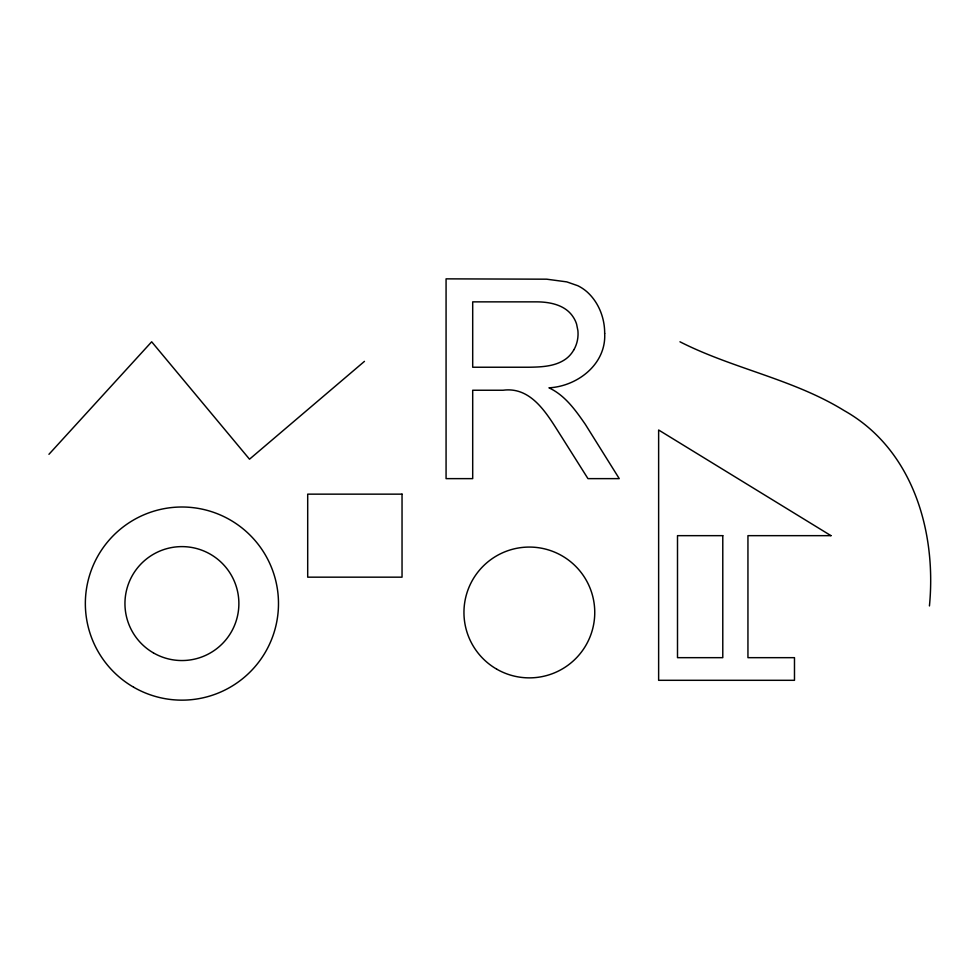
<?xml version="1.0" encoding="UTF-8"?>
<svg xmlns="http://www.w3.org/2000/svg" width="979" height="979" viewBox="0 0 979 979"><rect width="100%" height="100%" fill="white"/><g stroke="black" fill="none" stroke-linecap="round" stroke-linejoin="round"><path stroke-width="1.47" d="M929.438 605.94C936.683 531.585 912.82 449.177 844.143 410.58C793.21 379.093 732.99 368.753 679.964 341.793M573.963 349.613L572.715 351.669A28.269 28.269 0 0 1 566.168 358.718C555.546 366.55 541.644 367.015 528.966 367.235L472.698 367.235L472.698 301.862L535.329 301.862C549.084 301.728 565.164 304.542 573.192 317.025A28.048 28.048 0 0 1 576.594 324.135L577.879 330.523A35.954 35.954 0 0 1 578.026 335.136A31.977 31.977 0 0 1 573.988 349.625M48.95 454.305L151.672 341.793L249.51 459.2L364.457 361.361M604.679 333.411C606.344 364.078 577.598 386.313 548.95 387.831C564.993 395.271 575.517 410.225 585.307 424.323L619.254 478.633L587.963 478.633L561.775 437.111C548.338 416.344 532.564 386.264 503.071 390.242L472.698 390.242L472.698 478.633L446.069 478.633L446.069 278.856L546.674 279.186L566.78 281.879L577.818 285.721A42.17 42.17 0 0 1 586.837 291.693C598.561 302.083 604.765 317.881 604.679 333.411M402.039 494.15L307.7 494.15L307.7 577.169L402.039 577.169L402.039 494.15M722.783 535.66L677.505 535.66L677.505 657.668L722.783 657.668L722.783 535.66M830.963 535.66L747.944 535.66L747.944 657.668L794.483 657.668L794.483 680.307L658.634 680.307L658.634 430.001L830.963 535.66M496.647 669.11A65.409 65.409 0 0 0 594.755 612.475A65.409 65.409 0 0 0 496.647 555.827A65.409 65.409 0 0 0 496.647 669.11M133.633 687.209A96.566 96.566 0 0 0 278.489 603.578A96.566 96.566 0 0 0 133.633 519.947A96.566 96.566 0 0 0 133.633 687.209M153.434 652.907A56.953 56.953 0 0 0 238.876 603.578A56.953 56.953 0 0 0 153.434 554.249A56.953 56.953 0 0 0 153.434 652.907"/></g></svg>
